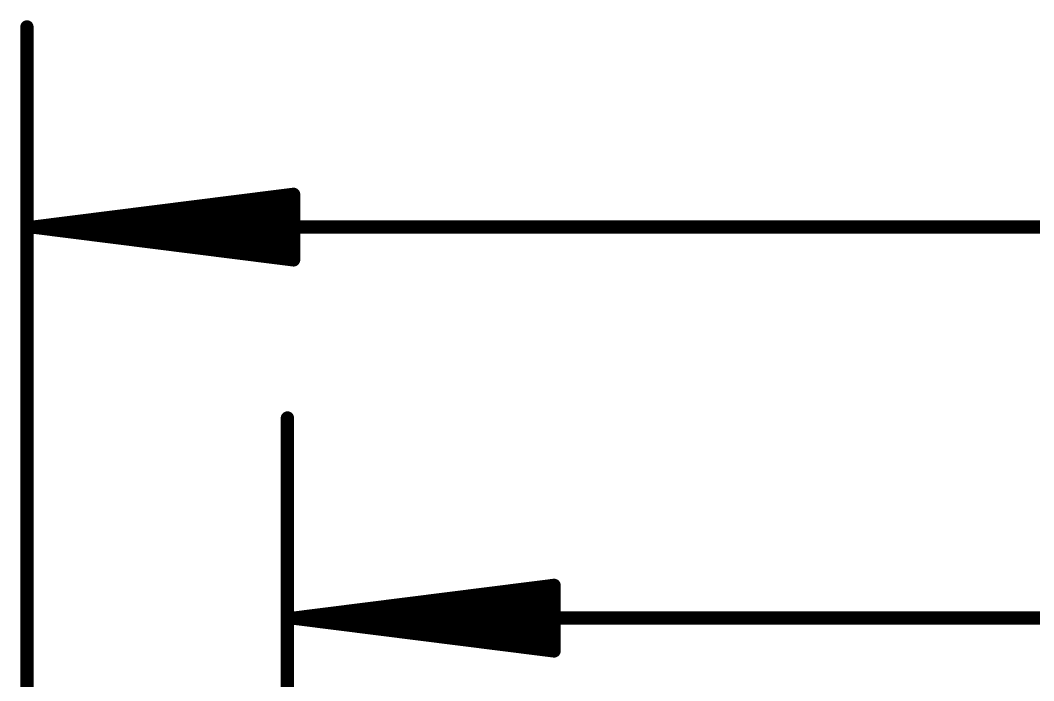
# Model space of a CAD drawing. Extents: x -6.3 to 30.8, y -0.1 to 25.2.
# Drawn here: x -0.07 to 9.82, y 18.44 to 24.88 of the extents above; entities that cross this region are included whole.
import ezdxf

# ---------------------------------------------------------------- set-up
doc = ezdxf.new("R2010")
doc.units = 0
doc.layers.add('47', color=253, linetype='CONTINUOUS')

msp = doc.modelspace()

# ---------------------------------------------------------------- linework, layer by layer
at = {"layer": '47', "const_width": 0.13}
for points in [[(0, 17.78), (0, 24.81)], [(0.065, 22.86), (2.6, 23.1792)], [(2.6, 23.1792), (2.6, 22.5408)], [(0.065, 22.86), (2.6, 23.12)], [(0.065, 22.86), (2.6, 22.99)], [(0.065, 22.86), (25.335, 22.86)], [(2.6, 22.5408), (0.065, 22.86)], [(2.6, 22.73), (0.065, 22.86)], [(2.6, 22.6), (0.065, 22.86)], [(2.54, 15.24), (2.54, 21)], [(2.605, 19.05), (5.14, 19.3692)], [(2.605, 19.05), (5.14, 19.31)], [(5.14, 19.3692), (5.14, 18.7308)], [(2.605, 19.05), (5.14, 19.18)], [(2.605, 19.05), (22.795, 19.05)], [(5.14, 18.7308), (2.605, 19.05)], [(5.14, 18.92), (2.605, 19.05)], [(5.14, 18.79), (2.605, 19.05)]]:
    msp.add_lwpolyline(points, dxfattribs=at)
at = {"layer": '47', "const_width": 0.065}
for points in [[(0.0325, 24.81, 1), (-0.0325, 24.81)], [(2.6325, 23.1792, 1), (2.5675, 23.1792)], [(2.6041, 23.147, 1), (2.5959, 23.2115)], [(2.6033, 23.0877, 1), (2.5967, 23.1523)], [(2.6017, 22.9575, 1), (2.5983, 23.0225)], [(0.065, 22.8925, 1), (0.065, 22.8275)], [(0.0691, 22.8922, 1), (0.0609, 22.8278)], [(0.0633, 22.8925, 1), (0.0667, 22.8275)], [(0.0667, 22.8925, 1), (0.0633, 22.8275)], [(0.0683, 22.8923, 1), (0.0617, 22.8277)], [(0.0617, 22.8923, 1), (0.0683, 22.8277)], [(0.0609, 22.8922, 1), (0.0691, 22.8278)], [(2.5983, 22.6975, 1), (2.6017, 22.7625)], [(2.5967, 22.5677, 1), (2.6033, 22.6323)], [(2.5675, 22.5408, 1), (2.6325, 22.5408)], [(2.5959, 22.5085, 1), (2.6041, 22.573)], [(2.5725, 21, 1), (2.5075, 21)], [(5.1725, 19.3692, 1), (5.1075, 19.3692)], [(5.1441, 19.337, 1), (5.1359, 19.4015)], [(5.1433, 19.2777, 1), (5.1367, 19.3423)], [(5.1417, 19.1475, 1), (5.1383, 19.2125)], [(2.605, 19.0825, 1), (2.605, 19.0175)], [(2.6091, 19.0822, 1), (2.6009, 19.0178)], [(2.6033, 19.0825, 1), (2.6067, 19.0175)], [(2.6067, 19.0825, 1), (2.6033, 19.0175)], [(2.6083, 19.0823, 1), (2.6017, 19.0177)], [(2.6017, 19.0823, 1), (2.6083, 19.0177)], [(2.6009, 19.0822, 1), (2.6091, 19.0178)], [(5.1383, 18.8875, 1), (5.1417, 18.9525)], [(5.1359, 18.6985, 1), (5.1441, 18.763)], [(5.1367, 18.7577, 1), (5.1433, 18.8223)], [(5.1075, 18.7308, 1), (5.1725, 18.7308)]]:
    msp.add_lwpolyline(points, format="xyb", dxfattribs=at)

doc.saveas('drawing.dxf')
